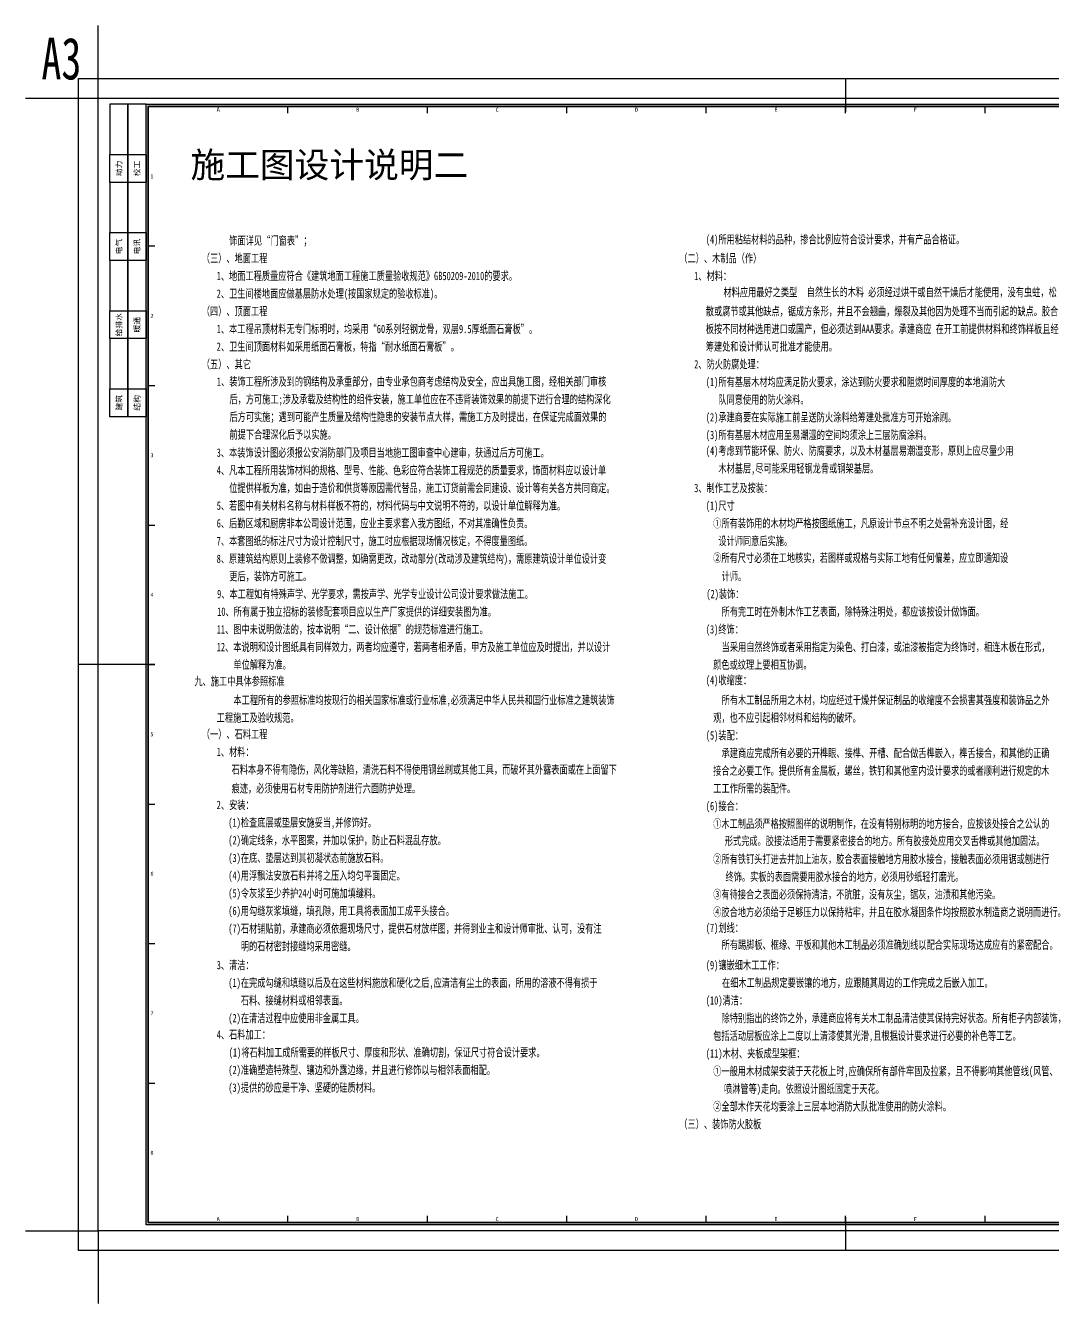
# Paper-space layout '布局1' of a CAD drawing. Header units: millimetres. Extents: x 74 to 2091, y 199 to 657.
# Drawn here: x 776 to 1144.3, y 199.3 to 657.3 of the extents above; entities that cross this region are included whole.
import ezdxf
from ezdxf.enums import TextEntityAlignment as Align

# ---------------------------------------------------------------- set-up
doc = ezdxf.new("R2010")
doc.units = ezdxf.units.MM
doc.layers.add('DEFPOINTS(视图框)', color=251, linetype='Continuous', plot=False)
doc.layers.add('W-图框', color=251, linetype='Continuous')
doc.layers.add('W-文字', color=35, linetype='Continuous')
doc.styles.add('A2图框$0$WMF-黑体0', font='SIMHEI.TTF')
doc.styles.add('A2图框$0$ZZ', font='SIMHEI.TTF')
doc.styles.add('WORD-1', font='SIMFANG.TTF', dxfattribs={"width": 0.7})
doc.styles.add('WORD-2', font='SIMHEI.TTF')
doc.styles.add('WORD-3', font='SimSun.ttf')

# ---------------------------------------------------------------- blocks, each defined once
blk = doc.blocks.new('A2 图框')
at = {"layer": 'W-图框', "ltscale": 0.5}
h = blk.add_hatch(color=161, dxfattribs=at)
h.paths.add_polyline_path([(-562, 403), (-3, 403), (-3, 3), (-562, 3)], flags=16)
h.paths.add_polyline_path([(-562.8, 403.8), (-2.2, 403.8), (-2.2, 2.2), (-562.8, 2.2)])
at = {"layer": 'W-图框', "color": 7}
for p, q in [((-311.9, 413), (-311.9, 401.1)), ((-511.9, 400.6), (-511.9, 403)), ((-461.9, 400.6), (-461.9, 403)), ((-411.9, 400.6), (-411.9, 403)), ((-361.9, 400.6), (-361.9, 403)), ((-311.9, 400.6), (-311.9, 403)), ((-261.9, 400.6), (-261.9, 403)), ((-562, 353), (-559.6, 353)), ((-562, 303), (-559.6, 303)), ((-562, 253), (-559.6, 253)), ((-559.6, 203), (-587, 203)), ((-562, 203), (-559.6, 203)), ((-562, 153), (-559.6, 153)), ((-562, 103), (-559.6, 103)), ((-562, 53), (-559.6, 53)), ((-511.9, 3), (-511.9, 5.4)), ((-461.9, 3), (-461.9, 5.4)), ((-411.9, 3), (-411.9, 5.4)), ((-361.9, 3), (-361.9, 5.4)), ((-311.9, 3), (-311.9, 5.4)), ((-311.9, 4.9), (-311.9, -7)), ((-261.9, 3), (-261.9, 5.4))]:
    blk.add_line(p, q, dxfattribs=at)
at = {"layer": 'W-图框', "color": 1, "ltscale": 0.01}
for points in [[(-606, 406), (-580, 406), (-580, 432)], [(-606, 0), (-580, 0), (-580, -26)]]:
    blk.add_lwpolyline(points, dxfattribs=at)
at = {"layer": 'W-图框', "color": 251, "ltscale": 0.01}
for points in [[(-587, 413), (7, 413), (7, -7), (-587, -7)], [(-580, 406), (0, 406), (0, 0), (-580, 0)]]:
    blk.add_lwpolyline(points, close=True, dxfattribs=at)
at = {"layer": 'W-图框', "color": 161, "linetype": 'ByBlock'}
for points in [[(-575.8, 403.8), (-575.8, 385.8), (-569.3, 385.8), (-569.3, 403.8)], [(-569.3, 403.8), (-569.3, 385.8), (-562.8, 385.8), (-562.8, 403.8)], [(-562, 403), (-562, 3), (-61, 3), (-61, 403)], [(-575.8, 375.8), (-575.8, 385.8), (-569.3, 385.8), (-569.3, 375.8)], [(-569.3, 375.8), (-569.3, 385.8), (-562.8, 385.8), (-562.8, 375.8)], [(-575.8, 375.8), (-575.8, 357.8), (-569.3, 357.8), (-569.3, 375.8)], [(-569.3, 375.8), (-569.3, 357.8), (-562.8, 357.8), (-562.8, 375.8)], [(-575.8, 347.8), (-575.8, 357.8), (-569.3, 357.8), (-569.3, 347.8)], [(-569.3, 347.8), (-569.3, 357.8), (-562.8, 357.8), (-562.8, 347.8)], [(-575.8, 347.8), (-575.8, 329.8), (-569.3, 329.8), (-569.3, 347.8)], [(-569.3, 347.8), (-569.3, 329.8), (-562.8, 329.8), (-562.8, 347.8)], [(-575.8, 319.8), (-575.8, 329.8), (-569.3, 329.8), (-569.3, 319.8)], [(-569.3, 319.8), (-569.3, 329.8), (-562.8, 329.8), (-562.8, 319.8)], [(-575.8, 319.8), (-575.8, 301.8), (-569.3, 301.8), (-569.3, 319.8)], [(-569.3, 319.8), (-569.3, 301.8), (-562.8, 301.8), (-562.8, 319.8)], [(-575.8, 291.8), (-575.8, 301.8), (-569.3, 301.8), (-569.3, 291.8)], [(-569.3, 291.8), (-569.3, 301.8), (-562.8, 301.8), (-562.8, 291.8)]]:
    blk.add_lwpolyline(points, close=True, dxfattribs=at)
at = {"layer": 'W-图框', "color": 161, "ltscale": 0.5}
for points in [[(-562.8, 403.8), (-2.2, 403.8), (-2.2, 2.2), (-562.8, 2.2)], [(-562, 403), (-3, 403), (-3, 3), (-562, 3)]]:
    blk.add_lwpolyline(points, close=True, dxfattribs=at)
at = {"layer": 'DEFPOINTS(视图框)', "lineweight": 0, "style": 'WORD-1', "width": 0.7}
blk.add_text('A3', height=15, dxfattribs=at).set_placement((-586.01, 420.19), align=Align.MIDDLE_RIGHT)
at = {"layer": 'W-图框', "lineweight": 0, "ltscale": 150, "style": 'A2图框$0$ZZ'}
for s, p in [('A', (-536.9, 401.91)), ('B', (-486.9, 401.82)), ('C', (-436.9, 401.82)), ('D', (-386.9, 401.82)), ('E', (-336.9, 401.82)), ('F', (-286.9, 401.82)), ('1', (-560.66, 378)), ('2', (-560.66, 328)), ('3', (-560.66, 278)), ('4', (-560.66, 228)), ('5', (-560.66, 178)), ('6', (-560.66, 128)), ('7', (-560.66, 78)), ('8', (-560.66, 28)), ('A', (-536.9, 4.22)), ('B', (-486.9, 4.22)), ('C', (-436.9, 4.22)), ('D', (-386.9, 4.22)), ('E', (-336.9, 4.22)), ('F', (-286.9, 4.22))]:
    blk.add_text(s, height=1.45, dxfattribs=at).set_placement(p, align=Align.MIDDLE)
at = {"layer": 'W-图框', "lineweight": 0, "style": 'A2图框$0$WMF-黑体0'}
for s, p in [('动力', (-572.55, 380.8)), ('校工', (-566.05, 380.8)), ('电气', (-572.55, 352.8)), ('电讯', (-566.05, 352.8)), ('给排水', (-572.55, 324.8)), ('暖通', (-566.05, 324.8)), ('建筑', (-572.55, 296.8)), ('结构', (-566.05, 296.8))]:
    blk.add_text(s, height=2, rotation=90, dxfattribs=at).set_placement(p, align=Align.MIDDLE)
at = {"layer": 'W-图框', "color": 35, "lineweight": 0, "style": 'WORD-3', "width": 0.65}
blk.add_attdef('建设单位', text='', height=3, dxfattribs=at).set_placement((-32, 300.49), align=Align.MIDDLE)
at = {"layer": 'W-图框', "color": 35, "ltscale": 1000, "style": 'WORD-2'}
for tag, height, width, p in [('项目名称英文翻译', 3.5, 0.8, (-21.14, 246.28)), ('项目名称', 7, 0.7, (-41.38, 246.28)), ('项目名称', 7, 0.7, (-30.73, 246.28))]:
    blk.add_attdef(tag, text='', height=height, rotation=90, dxfattribs=dict(at, width=width)).set_placement(p, align=Align.MIDDLE)
at = {"layer": 'W-图框', "color": 35, "lineweight": 0, "style": 'WORD-2'}
for tag, p in [('2013.01.01', (-41.46, 176)), ('2013.03.01', (-13.42, 176)), ('2013.05.01', (-41.46, 169)), ('2013.06.01', (-13.42, 169)), ('2013.08.01', (-41.46, 162)), ('2013.09.01', (-13.42, 162)), ('2013.09.01', (-32, 113))]:
    blk.add_attdef(tag, text='', height=1.8, dxfattribs=at).set_placement(p, align=Align.MIDDLE)
at = {"layer": 'W-图框', "color": 35, "ltscale": 1000, "style": 'WORD-2', "width": 0.78}
blk.add_attdef('FS2011000', text='', height=3.5, dxfattribs=at).set_placement((-32, 11.45), align=Align.MIDDLE)

psp = doc.layouts.new('布局1')

# ---------------------------------------------------------------- linework, layer by layer
at = {"layer": 'DEFPOINTS(视图框)', "ltscale": 0.01}
psp.add_lwpolyline([(819.97, 628.3), (1320.2, 628.3), (1320.2, 228.3), (819.97, 228.3)], close=True, dxfattribs=at)

# ---------------------------------------------------------------- block references
at = {"layer": 'W-图框'}
psp.add_blockref('A2 图框', (1382, 225.3), dxfattribs=at)

# ---------------------------------------------------------------- texts
at = {"layer": 'W-文字', "lineweight": 0, "style": 'WORD-2'}
psp.add_text('施工图设计说明二', height=9.13, dxfattribs=at).set_placement((835.14, 602.82))
at = {"layer": 'W-文字', "ltscale": 0.01, "style": 'WORD-2', "width": 0.7}
for s, p in [('   饰面详见“门窗表”；', (844.55, 578.74)), (' (4)所用粘结材料的品种，掺合比例应符合设计要求，并有产品合格证。', (1018.45, 579.16)), ('（三）、地面工程', (839.21, 572.41)), ('（二）、木制品（作）', (1010.45, 572.41)), ('1、地面工程质量应符合《建筑地面工程施工质量验收规范》GB50209-2010的要求。', (844.55, 566.07)), ('1、材料：', (1015.78, 566.07)), ('       材料应用最好之类型               ，必须经过烘干或自然干燥后才能使用，没有虫蛀，松', (1015.78, 560.25)), ('自然生长的木料', (1056.14, 560.33)), ('2、卫生间楼地面应做基层防水处理(按国家规定的验收标准)。', (844.55, 559.74)), ('（四）、顶面工程', (839.21, 553.41)), (' 散或腐节或其他缺点，锯成方条形，并且不会翘曲，爆裂及其他因为处理不当而引起的缺点。胶合', (1018.45, 553.41)), ('1、本工程吊顶材料无专门标明时，均采用“60系列轻钢龙骨，双层9.5厚纸面石膏板”。', (844.55, 547.07)), (' 板按不同材种选用进口或国产，但必须达到AAA要求。承建商应 在开工前提供材料和终饰样板且经', (1018.45, 547.07)), ('2、卫生间顶面材料如采用纸面石膏板，特指“耐水纸面石膏板”。', (844.55, 540.74)), (' 筹建处和设计师认可批准才能使用。', (1018.45, 540.74)), ('（五）、其它', (839.21, 534.41)), ('2、防火防腐处理：', (1015.78, 534.41)), ('1、装饰工程所涉及到的钢结构及承重部分，由专业承包商考虑结构及安全，应出具施工图，经相关部门审核', (844.61, 528.22)), (' (1)所有基层木材均应满足防火要求，涂达到防火要求和阻燃时间厚度的本地消防大', (1018.45, 528.07)), ('   后，方可施工;涉及承载及结构性的组件安装，施工单位应在不违背装饰效果的前提下进行合理的结构深化', (844.61, 521.88)), ('    队同意使用的防火涂料。', (1018.45, 521.74)), ('   后方可实施；遇到可能产生质量及结构性隐患的安装节点大样，需施工方及时提出，在保证完成面效果的', (844.61, 515.55)), (' (2)承建商要在实际施工前呈送防火涂料给筹建处批准方可开始涂刷。', (1018.45, 515.41)), ('   前提下合理深化后予以实施。', (844.61, 509.22)), (' (3)所有基层木材应用至易潮湿的空间均须涂上三层防腐涂料。', (1018.45, 509.07)), ('3、本装饰设计图必须报公安消防部门及项目当地施工图审查中心建审，获通过后方可施工。', (844.55, 502.74)), (' (4)考虑到节能环保、防火、防腐要求，以及木材基层易潮湿变形，原则上应尽量少用', (1018.45, 503.42)), ('4、凡本工程所用装饰材料的规格、型号、性能、色彩应符合装饰工程规范的质量要求，饰面材料应以设计单', (844.55, 496.41)), ('    木材基层,尽可能采用轻钢龙骨或钢架基层。', (1018.45, 497.09)), ('位提供样板为准，如由于造价和供货等原因需代替品，施工订货前需会同建设、设计等有关各方共同商定。', (849.03, 490.07)), ('3、制作工艺及按装：', (1015.78, 490.07)), ('5、若图中有关材料名称与材料样板不符的，材料代码与中文说明不符的，以设计单位解释为准。', (844.55, 483.74)), (' (1)尺寸', (1018.45, 483.74)), ('6、后勤区域和厨房非本公司设计范围，应业主要求套入我方图纸，不对其准确性负责。', (844.55, 477.41)), (' ①所有装饰用的木材均严格按图纸施工，凡原设计节点不明之处需补充设计图，经', (1021.11, 477.41)), ('7、本套图纸的标注尺寸为设计控制尺寸，施工时应根据现场情况核定，不得度量图纸。', (844.55, 471.07)), ('    设计师同意后实施。', (1018.45, 471.07)), ('8、原建筑结构原则上装修不做调整，如确需更改，改动部分(改动涉及建筑结构)，需原建筑设计单位设计变', (844.55, 464.74)), (' ②所有尺寸必须在工地核实，若图样或规格与实际工地有任何偏差，应立即通知设', (1021.08, 465.03)), ('   更后，装饰方可施工。', (844.55, 458.41)), ('   计师。', (1021.11, 458.41)), ('9、本工程如有特殊声学、光学要求，需按声学、光学专业设计公司设计要求做法施工。', (844.7, 452.07)), (' (2)装饰：', (1018.64, 452.07)), ('10、所有属于独立招标的装修配套项目应以生产厂家提供的详细安装图为准。', (844.7, 445.74)), ('   所有完工时在外制木作工艺表面，除特殊注明处，都应该按设计做饰面。', (1021.11, 445.74)), ('11、图中未说明做法的，按本说明“二、设计依据”的规范标准进行施工。', (844.55, 439.41)), (' (3)终饰：', (1018.45, 439.41)), ('12、本说明和设计图纸具有同样效力，两者均应遵守，若两者相矛盾，甲方及施工单位应及时提出，并以设计', (844.55, 433.07)), ('   当采用自然终饰或者采用指定为染色、打白漆，或油漆被指定为终饰时，相连木板在形式，', (1021.11, 433.07)), ('    单位解释为准。', (844.55, 426.74)), (' 颜色或纹理上要相互协调。', (1021.11, 426.74)), ('九、施工中具体参照标准', (836.55, 420.82)), (' (4)收缩度：', (1018.45, 421.2)), ('    本工程所有的参照标准均按现行的相关国家标准或行业标准,必须满足中华人民共和国行业标准之建筑装饰', (844.55, 414.07)), ('   所有木工制品所用之木材，均应经过干燥并保证制品的收缩度不会损害其强度和装饰品之外', (1021.11, 414.07)), ('工程施工及验收规范。', (844.55, 407.74)), (' 观，也不应引起相邻材料和结构的破坏。', (1021.11, 407.74)), ('（一）、石料工程', (839.21, 401.82)), (' (5)装配：', (1018.45, 401.41)), ('1、材料：', (844.55, 395.5)), ('   承建商应完成所有必要的开榫眼、接榫、开槽、配合做舌榫嵌入，榫舌接合，和其他的正确', (1021.11, 395.07)), ('石料本身不得有隐伤，风化等缺陷，清洗石料不得使用钢丝刷或其他工具，而破坏其外露表面或在上面留下', (849.88, 389.16)), (' 接合之必要工作。提供所有金属板，螺丝，铁钉和其他室内设计要求的或者顺利进行规定的木', (1021.11, 388.74)), ('痕迹，必须使用石材专用防护剂进行六面防护处理。', (849.88, 382.41)), (' 工工作所需的装配件。', (1021.11, 382.41)), ('2、安装：', (844.55, 376.49)), (' (6)接合：', (1018.45, 376.07)), (' (1)检查底层或垫层安施妥当,并修饰好。', (847.21, 370.16)), (' ①木工制品须严格按照图样的说明制作，在没有特别标明的地方接合，应按该处接合之公认的', (1021.11, 369.74)), (' (2)确定线条，水平图案，并加以保护，防止石料混乱存放。', (847.21, 363.82)), (' 形式完成。胶接法适用于需要紧密接合的地方。所有胶接处应用交叉舌榫或其他加固法。', (1025.25, 363.59)), (' (3)在底、垫层达到其初凝状态前施放石料。', (847.21, 357.49)), (' ②所有铁钉头打进去并加上油灰，胶合表面接触地方用胶水接合，接触表面必须用锯或刨进行', (1021.11, 357.07)), (' (4)用浮飘法安放石料并将之压入均匀平面固定。', (847.21, 351.16)), (' 终饰。实板的表面需要用胶水接合的地方，必须用砂纸轻打磨光。', (1025.52, 350.74)), (' (5)令灰浆至少养护24小时可施加填缝料。', (847.21, 344.82)), (' ③有待接合之表面必须保持清洁，不肮脏，没有灰尘，锯灰，油渍和其他污染。', (1021.11, 344.41)), (' (6)用勾缝灰浆填缝，填孔隙，用工具将表面加工成平头接合。', (847.21, 338.49)), (' ④胶合地方必须给于足够压力以保持粘牢，并且在胶水凝固条件均按照胶水制造商之说明而进行。', (1021.11, 338.07)), (' (7)石材铺贴前，承建商必须依据现场尺寸，提供石材放样图，并得到业主和设计师审批、认可，没有注', (847.21, 332.16)), (' (7)划线：', (1018.45, 332.42)), ('   所有踢脚板、框缘、平板和其他木工制品必须准确划线以配合实际现场达成应有的紧密配合。', (1021.11, 326.34)), ('    明的石材密封接缝均采用密缝。', (847.21, 325.82)), ('3、清洁：', (844.55, 319.07)), (' (9)镶嵌细木工工作：', (1018.45, 319.07)), (' (1)在完成勾缝和填缝以后及在这些材料施放和硬化之后,应清洁有尘土的表面，所用的溶液不得有损于', (847.21, 312.74)), ('     在细木工制品规定要嵌镶的地方，应跟随其周边的工作完成之后嵌入加工。', (1018.28, 312.74)), ('    石料、接缝材料或相邻表面。', (847.21, 306.41)), (' (10)清洁：', (1018.45, 306.41)), (' (2)在清洁过程中应使用非金属工具。', (847.21, 300.07)), ('   除特别指出的终饰之外，承建商应将有关木工制品清洁使其保持完好状态。所有柜子内部装饰，', (1021.11, 300.07)), ('4、石料加工：', (844.55, 294.16)), (' 包括活动层板应涂上二度以上清漆使其光滑,且根据设计要求进行必要的补色等工艺。', (1021.11, 293.74)), (' (1)将石料加工成所需要的样板尺寸、厚度和形状、准确切割，保证尺寸符合设计要求。', (847.37, 287.77)), (' (11)木材、夹板成型架框：', (1018.45, 287.41)), (' (2)准确塑造特殊型、镶边和外露边缘，并且进行修饰以与相邻表面相配。', (847.21, 281.49)), (' ①一般用木材成架安装于天花板上时,应确保所有部件牢固及拉紧，且不得影响其他管线(风管、', (1021.11, 281.07)), (' (3)提供的砂应是干净、坚硬的硅质材料。', (847.21, 275.16)), (' 喷淋管等)走向。依照设计图纸固定于天花。', (1024.98, 274.74)), (' ②全部木作天花均要涂上三层本地消防大队批准使用的防火涂料。', (1021.11, 268.41)), ('（三）、装饰防火胶板', (1010.45, 262.07))]:
    psp.add_text(s, height=3, dxfattribs=at).set_placement(p)

doc.saveas('drawing.dxf')
